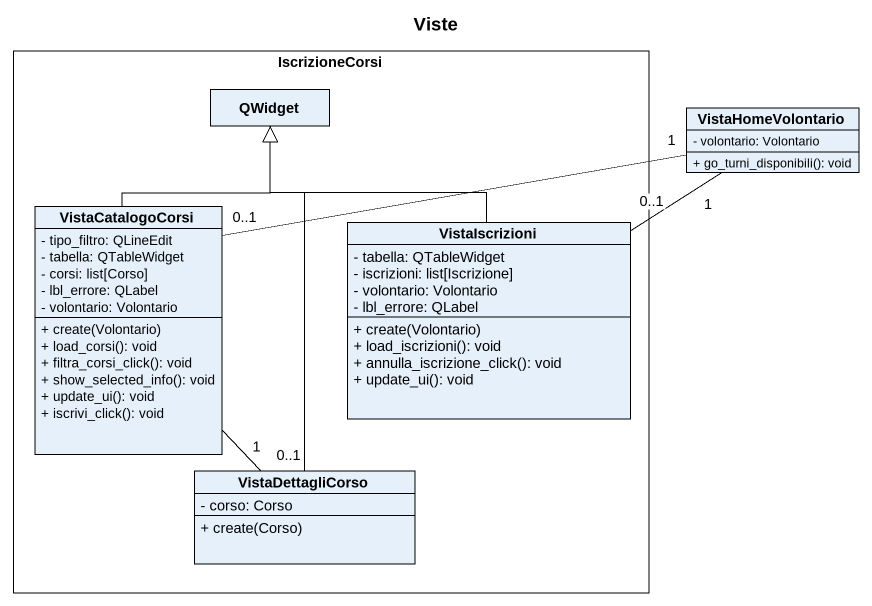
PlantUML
@startuml
title Viste
hide circle
hide empty members
skinparam classAttributeIconSize 0
rectangle IscrizioneCorsi {
  class QWidget
  class VistaCatalogoCorsi {
    - tipo_filtro: QLineEdit
    - tabella: QTableWidget
    - corsi: list[Corso]
    - lbl_errore: QLabel
    - volontario: Volontario
    + create(Volontario)
    + load_corsi(): void
    + filtra_corsi_click(): void
    + show_selected_info(): void
    + update_ui(): void
    + iscrivi_click(): void
  }
  class VistaIscrizioni {
    - tabella: QTableWidget
    - iscrizioni: list[Iscrizione]
    - volontario: Volontario
    - lbl_errore: QLabel
    + create(Volontario)
    + load_iscrizioni(): void
    + annulla_iscrizione_click(): void
    + update_ui(): void
  }
  class VistaDettagliCorso {
    - corso: Corso
    + create(Corso)
  }
}
class VistaHomeVolontario {
  - volontario: Volontario
  + go_turni_disponibili(): void
}
VistaHomeVolontario "1" -left- "0..1" VistaCatalogoCorsi
VistaHomeVolontario "1" -- "0..1" VistaIscrizioni
VistaCatalogoCorsi -up-|> QWidget
VistaIscrizioni -up-|> QWidget
VistaDettagliCorso -up-|> QWidget
VistaDettagliCorso "0..1" -up- "1" VistaCatalogoCorsi
@enduml
